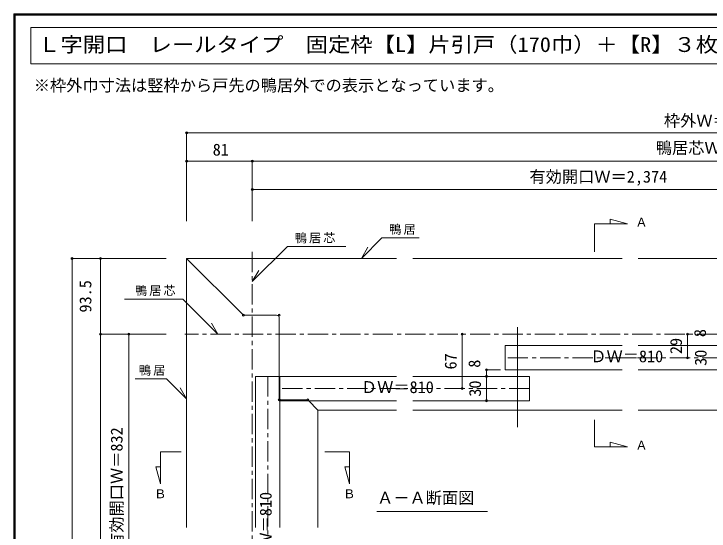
# Model space of a CAD drawing. Units: millimetres at full size, sheet at 1:5. Extents: x -957 to 993, y -689 to 708.
# Drawn here: x -957 to -100, y 70 to 708 of the extents above; entities that cross this region are included whole.
import ezdxf
from ezdxf.enums import TextEntityAlignment as Align

# ---------------------------------------------------------------- set-up
doc = ezdxf.new("R2010")
doc.units = ezdxf.units.MM
doc.header["$LTSCALE"] = 5
doc.header["$PDMODE"] = 32
doc.header["$PDSIZE"] = 2.5
doc.linetypes.add('CHAIN1', pattern=[8, 5, -1, 1, -1])
for name, color, linetype, lineweight in [('0-A_文字', 7, 'Continuous', 9), ('0-B_寸法', 7, 'Continuous', 9), ('F-1_枠', 6, 'Continuous', 9)]:
    doc.layers.add(name, color=color, linetype=linetype, lineweight=lineweight)
doc.styles.add('ＭＳ ゴシック', font='')
doc.styles.get('ＭＳ ゴシック').set_extended_font_data('MS Gothic')

msp = doc.modelspace()

# ---------------------------------------------------------------- linework, layer by layer
at = {"layer": '0-B_寸法'}
for p, q in [((-936.448, 690.897), (-936.448, 645.897)), ((-936.448, 645.897), (0.354, 645.897)), ((-744.194, 561.028), (-744.194, 452.056)), ((-744.194, 561.028), (542.805, 561.028)), ((-744.194, 526.028), (-663.194, 526.028)), ((-663.194, 526.028), (542.805, 526.028)), ((-663.194, 526.028), (-663.194, 452.056)), ((-663.194, 491.028), (512.805, 491.028)), ((-241.31, 448.762), (-241.31, 414.14)), ((-503.457, 431.361), (-528.692, 406.126)), ((-503.457, 431.361), (-457.286, 431.361)), ((-619.921, 420.861), (-663.194, 377.587)), ((-619.921, 420.861), (-547.925, 420.861)), ((-528.692, 406.126), (-520.806, 419.786)), ((-885.546, 406.126), (-769.294, 406.126)), ((-885.546, 406.126), (-885.546, -502.374)), ((-850.546, 312.626), (-850.546, 406.126)), ((-744.194, 406.126), (-744.194, 74.111)), ((-465.194, 406.126), (-207.194, 406.126)), ((-187.194, 406.126), (70.806, 406.126)), ((-663.194, 377.587), (-655.308, 391.248)), ((-748.792, 355.899), (-820.787, 355.899)), ((-672.952, 336.126), (-633.194, 336.126)), ((-630.194, 234.626), (-630.194, 333.126)), ((-336.194, 198.126), (-336.194, 321.126)), ((-850.546, 312.626), (-815.546, 312.626)), ((-850.546, 312.626), (-850.546, -502.374)), ((-820.143, 312.626), (-769.294, 312.626)), ((-815.546, 312.626), (-815.546, -92.375)), ((-351.194, 268.626), (-351.194, 298.626)), ((-351.194, 298.626), (-207.194, 298.626)), ((-187.194, 298.626), (-43.194, 298.626)), ((-374.375, 268.626), (-374.375, 260.626)), ((-374.375, 268.626), (-356.998, 268.626)), ((-351.194, 268.626), (-207.194, 268.626)), ((-187.194, 268.626), (-43.194, 268.626)), ((-768.968, 257.579), (-807.64, 257.579)), ((-768.968, 257.579), (-744.194, 232.806)), ((-659.194, 260.626), (-659.194, 74.111)), ((-659.194, 260.626), (-629.194, 260.626)), ((-629.194, 260.626), (-485.194, 260.626)), ((-629.194, 260.626), (-629.194, 74.111)), ((-629.194, 260.626), (-629.194, 230.626)), ((-465.194, 260.626), (-321.194, 260.626)), ((-374.375, 260.626), (-356.998, 260.626)), ((-374.375, 260.626), (-374.375, 230.626)), ((-321.194, 230.626), (-321.194, 260.626)), ((-744.194, 232.806), (-752.081, 246.466)), ((-627.194, 231.626), (-595.937, 231.626)), ((-629.194, 230.626), (-485.194, 230.626)), ((-593.816, 230.747), (-582.194, 219.126)), ((-465.194, 230.626), (-321.194, 230.626)), ((-374.375, 230.626), (-356.998, 230.626)), ((-582.194, 219.126), (-485.194, 219.126)), ((-582.194, 219.126), (-582.194, 74.111)), ((-465.194, 219.126), (-207.194, 219.126)), ((-187.194, 219.126), (70.806, 219.126)), ((-776.614, 167.672), (-750.789, 167.672)), ((-573.612, 167.672), (-543.512, 167.672)), ((-373.077, 93.893), (-509.504, 93.893))]:
    msp.add_line(p, q, dxfattribs=at)
at = {"layer": '0-B_寸法', "linetype": 'CHAIN1'}
for p, q in [((-663.194, 414.261), (-663.194, -557.361)), ((590.306, 312.626), (-746.525, 312.626)), ((-43.194, 283.626), (-351.194, 283.626)), ((-644.194, 260.626), (-644.194, -122.374)), ((-321.194, 245.626), (-629.194, 245.626))]:
    msp.add_line(p, q, dxfattribs=at)
at = {"layer": '0-B_寸法', "color": 4}
for p, q in [((-404.375, 245.626), (-404.375, 312.626)), ((-126.375, 283.626), (-126.375, 312.626))]:
    msp.add_line(p, q, dxfattribs=at)
at = {"layer": '0-B_寸法'}
for points in [[(-936.448, 690.897), (0.354, 690.897), (0.354, 645.897)], [(-241.31, 448.762), (-200.571, 448.762), (-221.908, 454.479), (-221.908, 448.762)], [(-675.073, 337.004), (-744.194, 406.126), (-485.194, 406.126)], [(-748.792, 355.899), (-705.518, 312.626), (-713.405, 326.286)], [(-241.31, 207.107), (-241.31, 173.731), (-200.571, 173.731), (-221.908, 179.448), (-221.908, 173.731)], [(-776.614, 167.672), (-776.614, 128.021), (-782.255, 149.07), (-776.614, 149.07)], [(-543.512, 167.672), (-543.512, 128.021), (-549.152, 149.07), (-543.512, 149.07)]]:
    msp.add_lwpolyline(points, dxfattribs=at)
for centre, start, end in [((-672.952, 339.126), 225, 270), ((-633.194, 333.126), 0, 90), ((-627.194, 234.626), 180, 270), ((-595.937, 228.626), 45, 90)]:
    msp.add_arc(centre, 3, start, end, dxfattribs=at)
for p in [(-744.194, 561.028), (-744.194, 526.028), (-663.194, 526.028), (-663.194, 491.028), (-885.546, 406.126), (-850.546, 406.126), (-674.194, 336.126), (-630.194, 336.126), (-850.546, 312.626), (-815.546, 312.626), (-404.375, 312.626), (-126.375, 312.626), (-126.375, 283.626), (-374.375, 268.626), (-374.375, 260.626), (-404.375, 245.626), (-630.194, 231.626), (-594.694, 231.626), (-374.375, 230.626)]:
    msp.add_point(p, dxfattribs=at)
at = {"layer": 'F-1_枠'}
for p, q in [((-957.218, 707.602), (-957.218, -689.065)), ((-957.218, 707.602), (992.782, 707.602)), ((-957.218, 706.769), (992.782, 706.769)), ((-957.218, 705.935), (992.782, 705.935)), ((-956.385, 707.602), (-956.385, -689.065)), ((-955.551, 707.602), (-955.551, -689.065))]:
    msp.add_line(p, q, dxfattribs=at)

# ---------------------------------------------------------------- texts
at = {"layer": '0-A_文字', "style": 'ＭＳ ゴシック'}
msp.add_text('※枠外巾寸法は竪枠から戸先の鴨居外での表示となっています。', height=14.66, dxfattribs=at).set_placement((-932.755, 607.806), align=Align.BOTTOM_LEFT)
at = {"layer": '0-B_寸法', "style": 'ＭＳ ゴシック', "width": 1.1}
msp.add_text('Ｌ字開口\u3000レールタイプ\u3000固定枠【L】片引戸（170巾）＋【R】３枚引込戸', height=18.33, dxfattribs=at).set_placement((-927.321, 655.158), align=Align.BOTTOM_LEFT)
at = {"layer": '0-B_寸法', "style": 'ＭＳ ゴシック'}
for s, height, p in [('枠外Ｗ＝3,295', 14.66, (-155.533, 564.299)), ('鴨居芯Ｗ＝3,214', 14.66, (-165.533, 530.665)), ('81', 14.66, (-712.05, 528.528)), ('有効開口Ｗ＝2,374', 14.66, (-321.346, 495.126)), ('Ａ', 11, (-190.703, 441.912)), ('ＤＷ＝810', 14.66, (-246.336, 273.626)), ('ＤＷ＝810', 14.66, (-529.222, 235.626)), ('Ａ', 11, (-190.703, 166.882)), ('Ｂ', 11, (-784.166, 107.024)), ('Ｂ', 11, (-551.063, 107.024)), ('Ａ－Ａ断面図', 14.66, (-509.311, 99.216))]:
    msp.add_text(s, height=height, dxfattribs=at).set_placement(p, align=Align.BOTTOM_LEFT)
for s, p in [('93.5', (-857.311, 339.376)), ('8', (-99.26, 309.04)), ('29', (-128.875, 288.126)), ('30', (-98.507, 273.626)), ('67', (-406.875, 269.126)), ('8', (-377.565, 271.3)), ('30', (-376.812, 235.626)), ('有効開口Ｗ＝832', (-818.813, 47.903)), ('ＤＷ＝810', (-634.97, 28.201))]:
    msp.add_text(s, height=14.66, rotation=90, dxfattribs=at).set_placement(p, align=Align.BOTTOM_LEFT)
at = {"layer": '0-B_寸法', "char_height": 11, "attachment_point": 7, "style": 'ＭＳ ゴシック'}
for s, insert in [('\\T1.17;鴨居', (-494.338, 435.201)), ('\\T1.17;鴨居芯', (-610.801, 424.701)), ('\\T1.17;鴨居芯', (-807.911, 359.739)), ('\\T1.17;鴨居', (-803.087, 261.419))]:
    msp.add_mtext(s, dxfattribs=dict(at, insert=insert))

doc.saveas('drawing.dxf')
